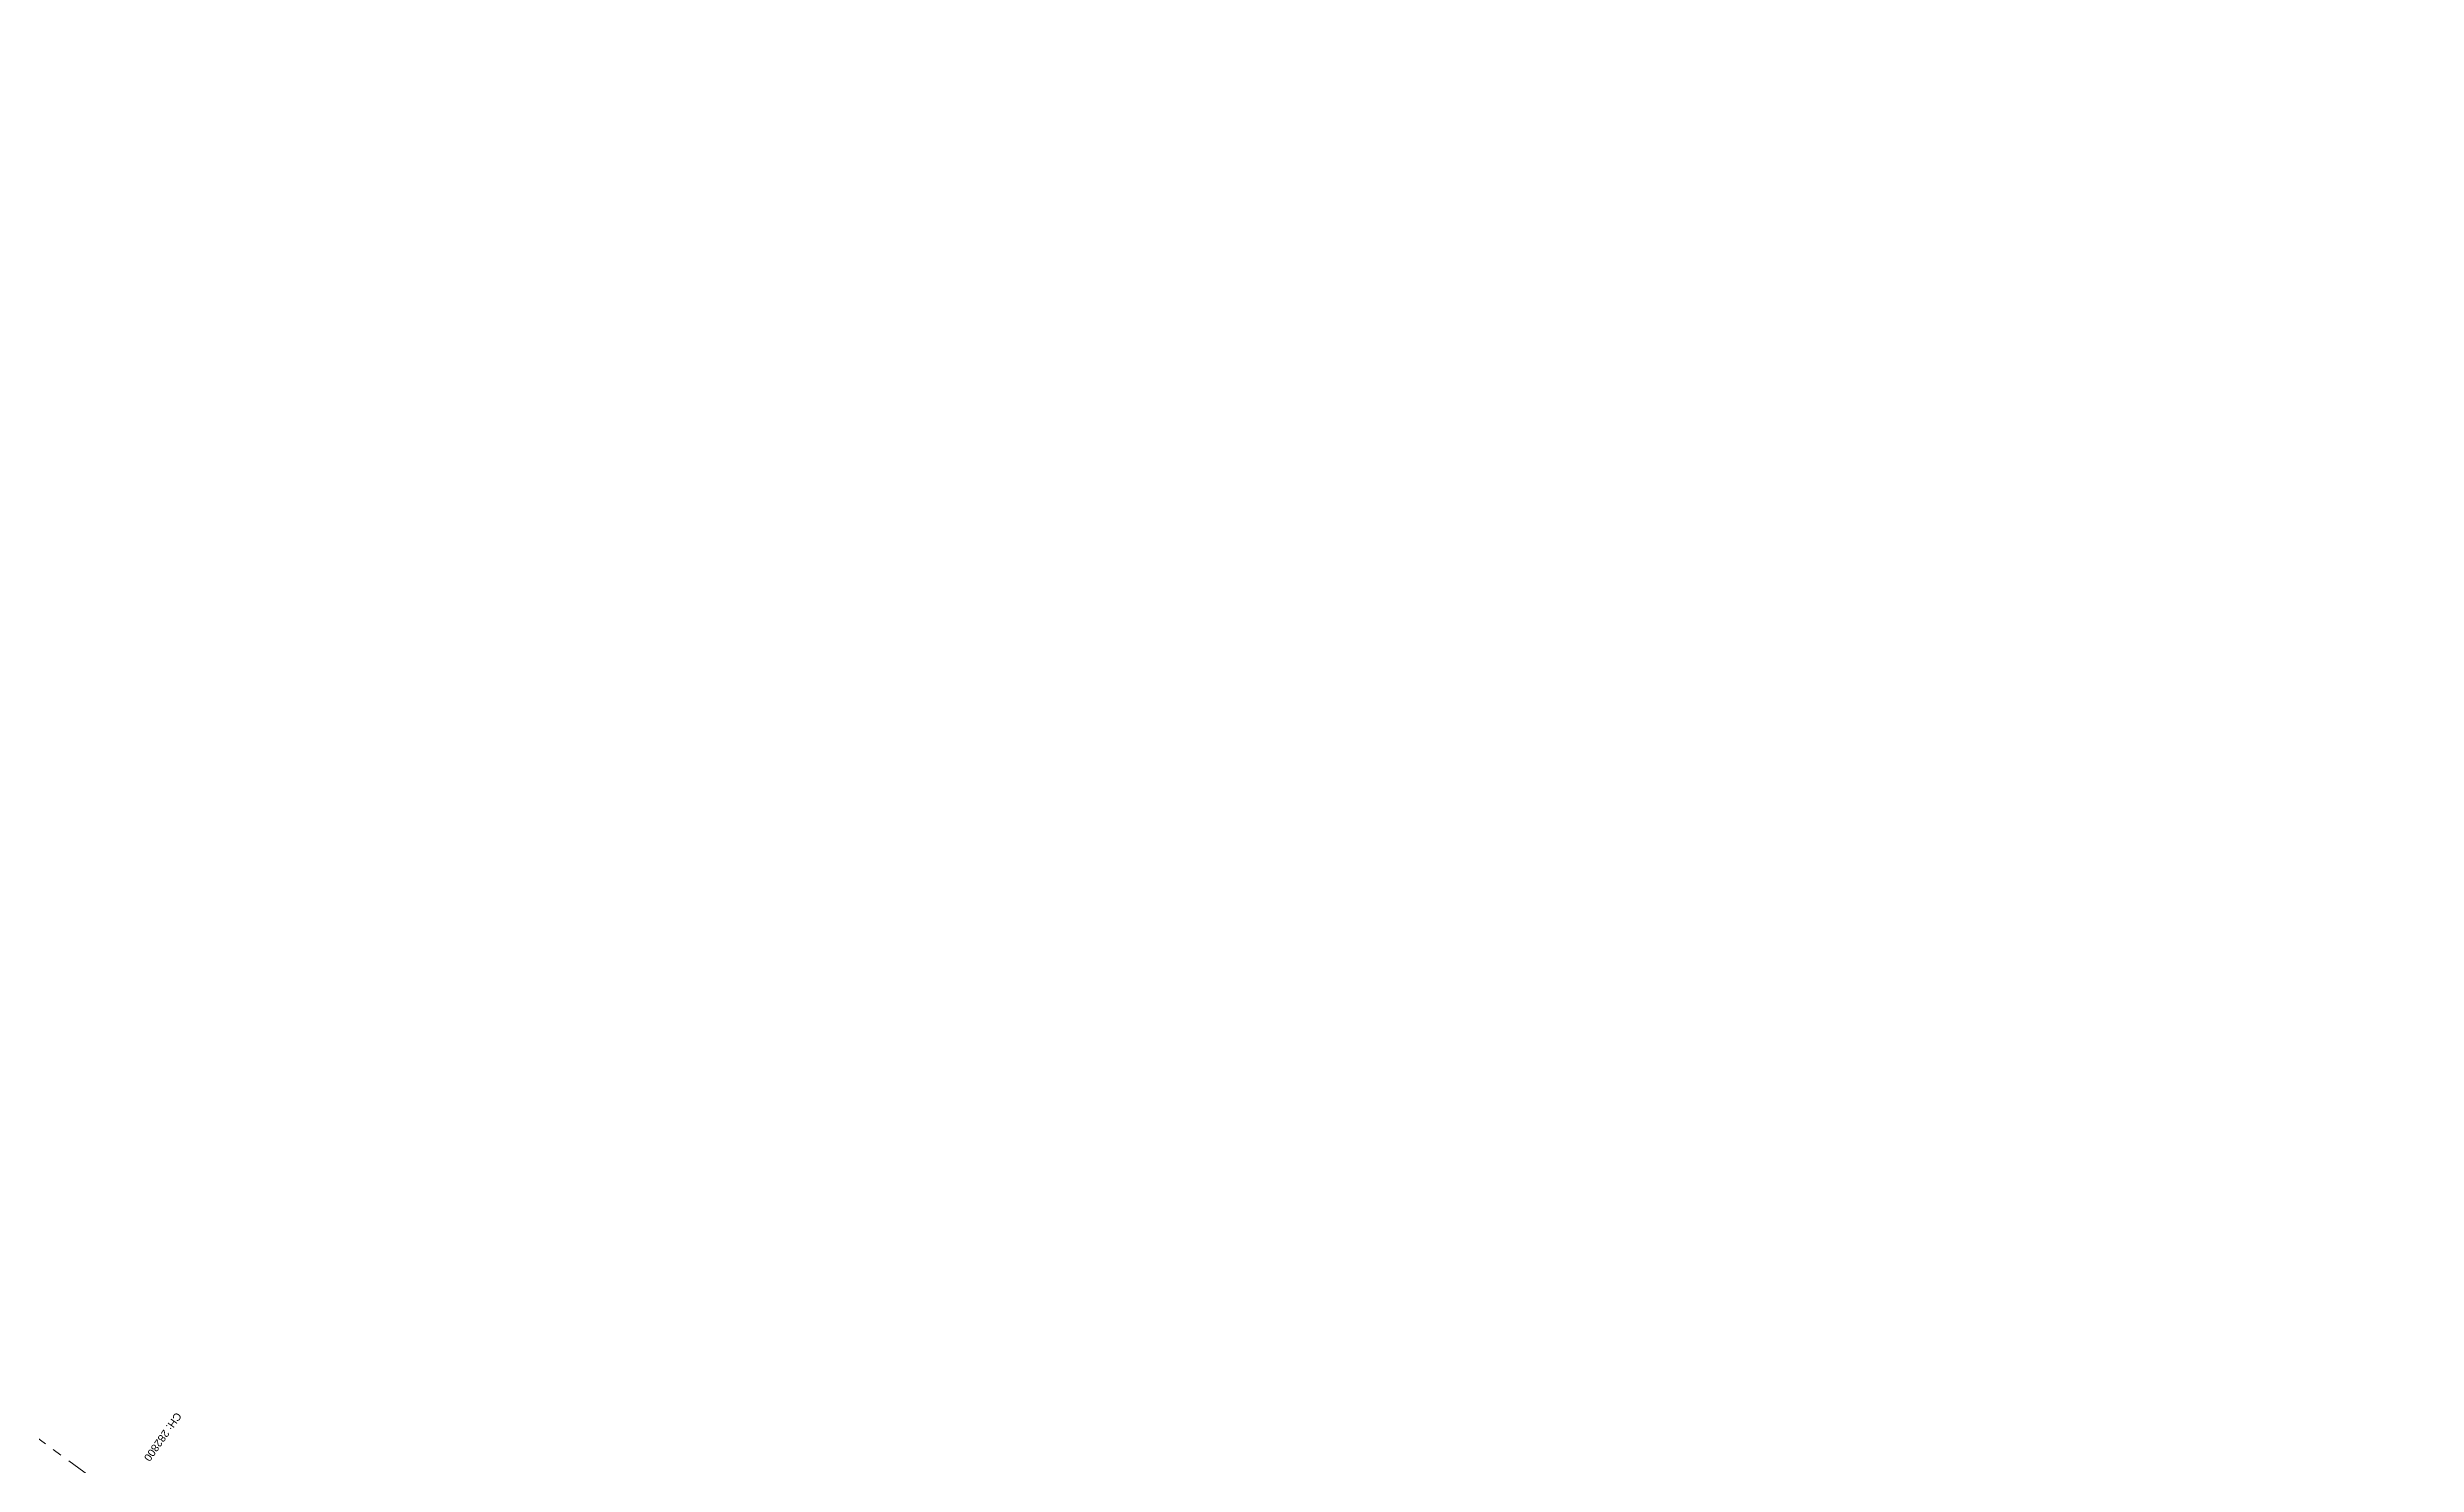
# Model space of a CAD drawing. Header units: metres. Extents: x 646303 to 662875, y 3366650 to 3378730.
# Drawn here: x 658667 to 659448, y 3369645 to 3370113 of the extents above; entities that cross this region are included whole.
import ezdxf

# ---------------------------------------------------------------- set-up
doc = ezdxf.new("R2010")
doc.units = ezdxf.units.M
doc.header["$MEASUREMENT"] = 0
doc.linetypes.add('CENTER', pattern=[50.8, 31.75, -6.35, 6.35, -6.35])
doc.layers.add('Existing Chainage', color=7, linetype='Continuous', lineweight=0)
doc.layers.add('Existing Railway Boundary', color=7, linetype='CENTER', lineweight=0)
doc.styles.add('Style-Arial', font='arial.ttf')

msp = doc.modelspace()

# ---------------------------------------------------------------- linework, layer by layer
at = {"layer": 'Existing Railway Boundary', "ltscale": 0.5, "flags": 128}
msp.add_lwpolyline([(661261.7891, 3367825.266), (661056.265, 3367974.075), (660993.301, 3368017.793), (660936.05, 3368056.271), (660878.069, 3368096.898), (660619.115, 3368276.641), (660585.57, 3368300.327), (660527.021, 3368341.267), (660475.796, 3368378.834), (660472.525, 3368381.207), (660354.292, 3368462.605), (660294.488, 3368503.833), (660263.456, 3368528.086), (660239.049, 3368541.658), (660181.559, 3368585.221), (660122.552, 3368626.428), (660067.615, 3368665.39), (660038.774, 3368685.67), (660013.248, 3368703.186), (659738.162, 3368894.558), (659689.517, 3368933.836), (659629.745, 3368974.06), (659574.708, 3369013.277), (659518.309, 3369050.492), (659464.579, 3369090.051), (659349.668, 3369170.723), (659290.065, 3369211.752), (659242.569, 3369244.656), (659188.19, 3369284.473), (659129.796, 3369327.676), (659081.69, 3369359.821), (659031.063, 3369397.024), (658979.264, 3369433.353), (658865.974, 3369516.982), (658811.255, 3369554.498), (658751.073, 3369594.048), (658694.993, 3369631.12), (658636.558, 3369673.911), (658584.848, 3369710.307), (658526.088, 3369751.867), (658475.026, 3369788.399), (658415.871, 3369829.614), (658358.4433, 3369870.2353), (658365.6376, 3369880.8523), (658315.7686, 3369914.6449), (658262.4534, 3369951.1191), (658207.5898, 3369987.2088), (658170.1377, 3370012.0734), (658163.95, 3370016.0498), (658153.8737, 3370024.2065), (658103.11, 3370064.883), (658050.4836, 3370102.7082), (658036.3757, 3370112.9363)], dxfattribs=at)

# ---------------------------------------------------------------- texts
at = {"layer": 'Existing Chainage', "color": 0, "linetype": 'Continuous', "lineweight": 0, "insert": (658699.3728, 3369646.9533), "char_height": 2.5, "attachment_point": 6, "rotation": 234.8182099, "line_spacing_factor": 0.6, "style": 'Style-Arial'}
msp.add_mtext('CH: 282800', dxfattribs=at)

doc.saveas('drawing.dxf')
